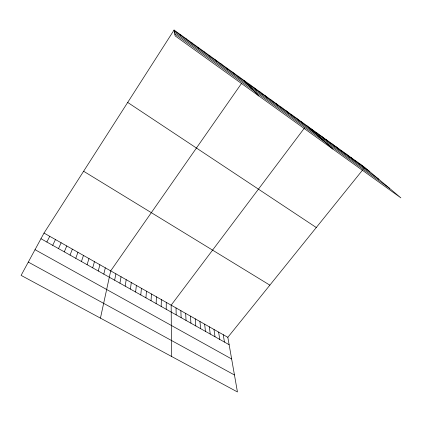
<?xml version="1.0" encoding="UTF-8"?>
<svg xmlns="http://www.w3.org/2000/svg" width="422" height="422" viewBox="0 0 422 422"><rect width="100%" height="100%" fill="white"/><g stroke="black" fill="none" stroke-linecap="round" stroke-linejoin="round"><path stroke-width="0.63" d="M166.21 309.263L166.268 302.395M161.178 306.43L161.352 299.609M156.124 303.582L156.414 296.808M151.039 300.717L151.445 293.986M145.928 297.837L146.445 291.154M140.784 294.941L141.423 288.305M135.615 292.029L136.375 285.441M130.414 289.102L131.295 282.561M125.186 286.153L126.189 279.665M119.927 283.194L121.051 276.753M114.636 280.213L115.886 273.825M100.441 318.13L110.696 270.882L241.516 83.435M103.807 274.11L105.315 267.828M98.263 270.987L99.903 264.758M92.687 267.849L94.459 261.672M87.074 264.689L88.984 258.57M81.43 261.508L83.477 255.447M75.754 258.311L77.938 252.303M70.041 255.094L72.368 249.144M64.297 251.855L66.766 245.968M58.516 248.6L61.127 242.771M52.697 245.324L55.461 239.554M46.847 242.028L49.754 236.32M174.064 30.046L175.141 35.886L400.9 197.892L364.724 167.397L174.064 30.046L44.02 233.065L21.1 275.376L237.438 391.954L227.833 337.31L362.825 169.749M304.536 127.892L171.158 305.169L171.532 356.442M363.964 168.336L364.724 167.397M28.3 262.083L234.458 374.984M35.026 249.671L231.641 358.98M40.96 238.71L229.135 344.711M44.02 233.065L227.833 337.31M83.614 171.253L269.853 285.151M127.692 102.435L316.284 227.521M174.481 32.304L378.909 179.355M174.798 34.018L389.522 188.296M174.207 30.806L369.545 171.459M360.019 164.005L364.74 167.998M355.287 160.597L359.903 164.517M350.529 157.174L355.044 161.019M345.745 153.724L350.149 157.496M340.929 150.253L345.228 153.951M336.086 146.766L340.28 150.385M331.217 143.258L335.295 146.798M326.317 139.724L330.284 143.19M321.385 136.174L325.241 139.561M316.426 132.603L320.171 135.905M311.436 129.011L315.065 132.234M306.419 125.392L332.916 149.103M301.366 121.752L304.758 124.812M296.286 118.097L299.562 121.067M291.18 114.415L294.329 117.3M286.037 110.706L289.065 113.507M280.862 106.982L283.763 109.694M275.656 103.232L278.436 105.859M270.418 99.46L273.071 101.992M265.153 95.662L267.669 98.104M259.846 91.843L262.236 94.196M254.513 88.003L256.771 90.255M249.144 84.131L251.264 86.294M243.742 80.243L258.807 95.926M238.145 76.208L239.986 78.17M232.506 72.146L234.205 74.008M226.836 68.058L228.381 69.82M221.123 63.944L222.526 65.6M215.373 59.803L216.628 61.354M209.592 55.635L210.689 57.075M203.768 51.442L204.712 52.771M197.902 47.217L198.693 48.44M192.005 42.97L192.632 44.078M186.065 38.687L186.535 39.684M180.083 34.382L180.389 35.263M223.249 334.709L224.446 342.068M218.633 332.093L219.741 339.415M214.001 329.466L215.004 336.751M209.338 326.823L210.24 334.066M204.654 324.165L205.456 331.37M199.949 321.495L200.64 328.659M195.212 318.81L195.803 325.932M190.454 316.11L190.939 323.194M185.669 313.398L186.044 320.44M180.859 310.671L181.128 317.666M176.021 307.928L176.18 314.881"/></g></svg>
